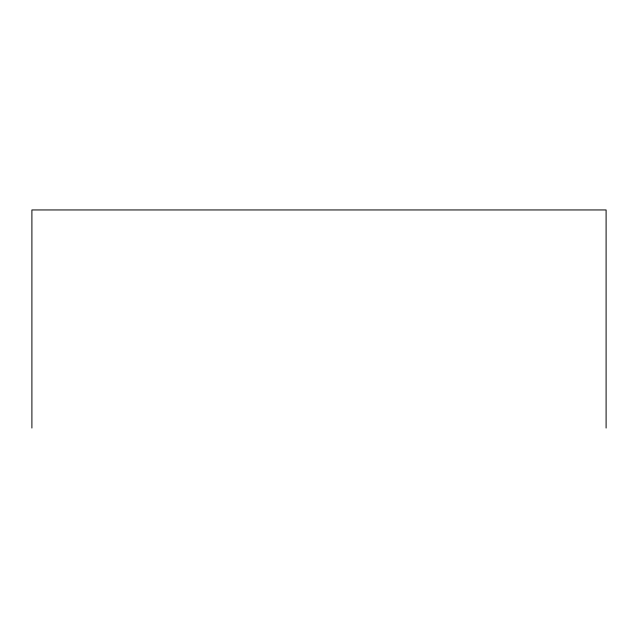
<?xml version="1.0" encoding="UTF-8"?>
<svg xmlns="http://www.w3.org/2000/svg" width="638" height="638" viewBox="0 0 638 638"><rect width="100%" height="100%" fill="white"/><g stroke="black" fill="none" stroke-linecap="round" stroke-linejoin="round"><path stroke-width="0.96" d="M606.1 428.05L606.1 209.95L31.9 209.95L31.9 428.05"/></g></svg>
